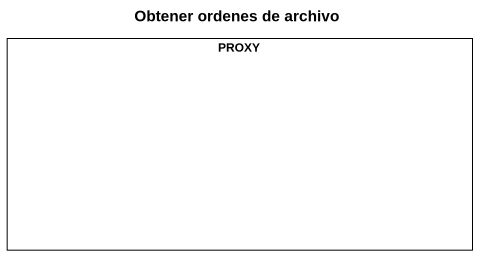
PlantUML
@startuml
title Obtener ordenes de archivo
rectangle PROXY
@enduml
